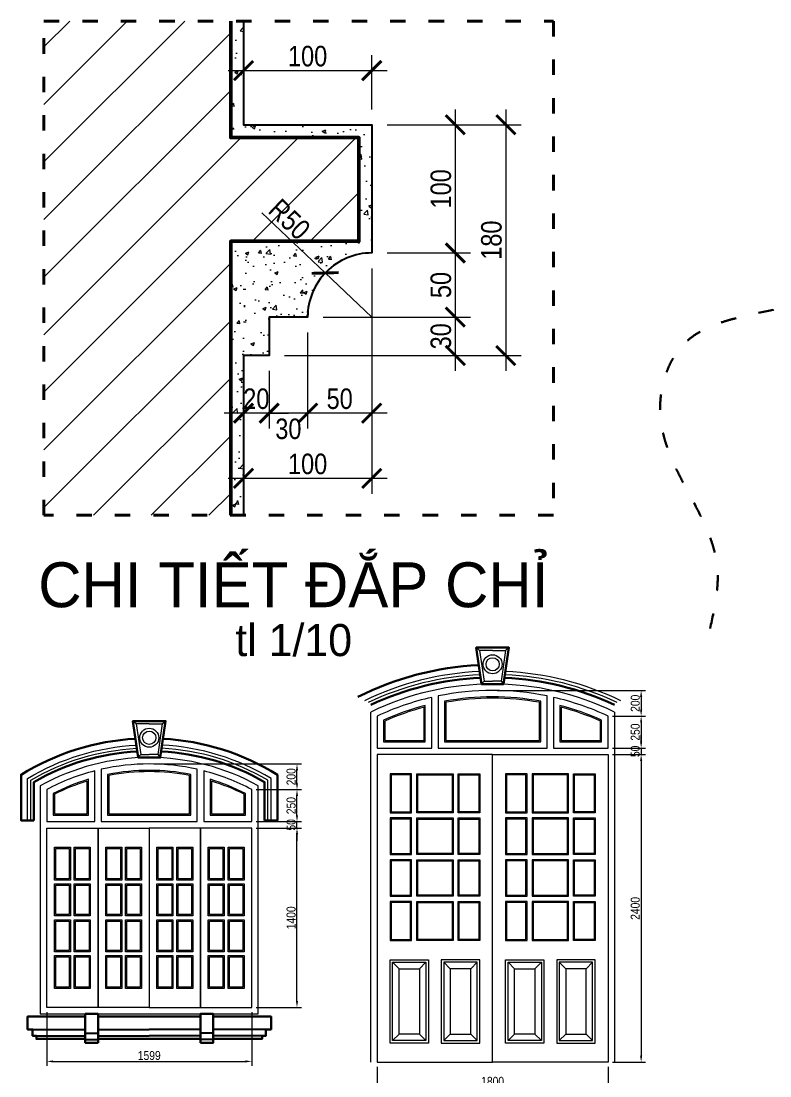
# Model space of a CAD drawing. Header units: millimetres. Extents: x -37049 to 129367, y 25385 to 90033.
# Drawn here: x 63062 to 68902, y 47431 to 55658 of the extents above; entities that cross this region are included whole.
import ezdxf
from ezdxf.enums import TextEntityAlignment as Align

# ---------------------------------------------------------------- set-up
doc = ezdxf.new("R2010")
doc.units = ezdxf.units.MM
doc.header["$MEASUREMENT"] = 0
doc.linetypes.add('ACAD_ISO03W100', pattern=[30, 12, -18])
doc.layers.add('NCHU', color=70, linetype='Continuous')
for name, color, linetype, lineweight in [('NCKHBAO', 191, 'Continuous', 13), ('NCUA', 4, 'Continuous', 20), ('NCUAMANH', 32, 'Continuous', 9), ('NCUAMANH1', 22, 'Continuous', 9), ('NKHUAT1', 54, 'ACAD_ISO03W100', 15), ('NKT', 9, 'Continuous', 0), ('NMANH1', 45, 'Continuous', 9), ('NMANH2', 35, 'Continuous', 9), ('NMANH3', 25, 'Continuous', 9), ('NTHAY1', 61, 'Continuous', 25), ('NTHAY3', 41, 'Continuous', 25), ('NTHAY4', 21, 'Continuous', 25), ('Ntuong1', 140, 'Continuous', 50)]:
    doc.layers.add(name, color=color, linetype=linetype, lineweight=lineweight)
doc.styles.add('AVO', font='vhelvcn.ttf')
doc.styles.add('FRANKO', font='vfranko.ttf', dxfattribs={"height": 500})
doc.dimstyles.new('10', dxfattribs={"dimscale": 0, "dimtxt": 160, "dimasz": 150, "dimexe": 120, "dimexo": 120, "dimgap": 30, "dimtad": 1, "dimtoh": 1, "dimdec": 0, "dimlfac": 0.1, "dimzin": 0, "dimdsep": 46, "dimtxsty": 'AVO', "dimblk1": 'ARCHTICK', "dimblk2": 'ARCHTICK', "dimsah": 1, "dimcen": -3, "dimdle": 120, "dimclrd": 256, "dimclre": 256, "dimclrt": 2, "dimadec": 0, "dimazin": 0, "dimtfac": 1, "dimtdec": 0, "dimtix": 1, "dimtmove": 2, "dimatfit": 3, "dimldrblk": 'ARCHTICK', "dimfxl": 0, "dimtolj": 1, "dimtzin": 0, "dimlwd": -1, "dimlwe": -1, "dimarcsym": 0})
doc.dimstyles.new('100 Snho', dxfattribs={"dimscale": 0, "dimtxt": 70, "dimasz": 50, "dimexe": 35, "dimexo": 35, "dimgap": 10, "dimtad": 1, "dimdec": 0, "dimzin": 0, "dimdsep": 46, "dimtxsty": 'AVO', "dimcen": -2, "dimdle": 50, "dimclrd": 256, "dimclre": 256, "dimclrt": 3, "dimadec": 0, "dimazin": 0, "dimtfac": 1, "dimtdec": 0, "dimtix": 1, "dimtmove": 2, "dimatfit": 1, "dimldrblk": 'ARCHTICK', "dimfxl": 0, "dimtolj": 1, "dimtzin": 0, "dimlwd": -1, "dimlwe": -1, "dimarcsym": 0})

# ---------------------------------------------------------------- blocks, each defined once
blk = doc.blocks.new('_ARCHTICK')
at = {"color": 0, "linetype": 'ByBlock', "const_width": 0.15}
blk.add_lwpolyline([(-0.5, -0.5), (0.5, 0.5)], dxfattribs=at)
blk = doc.blocks.new('*D504')
at = {"layer": 'DEFPOINTS', "color": 0}
for p in [(65796.8, 54849.6), (65796.8, 53849.6), (66448.3, 53849.6)]:
    blk.add_point(p, dxfattribs=at)
at = {"layer": 'NKT'}
for p, q in [((66448.3, 54969.6), (66448.3, 53729.6)), ((65916.8, 54849.6), (66568.3, 54849.6)), ((65916.8, 53849.6), (66568.3, 53849.6))]:
    blk.add_line(p, q, dxfattribs=at)
at = {"layer": 'NKT', "xscale": 150, "yscale": 150, "zscale": 150}
for p, rotation in [((66448.3, 54849.6), 90), ((66448.3, 53849.6), 270)]:
    blk.add_blockref('_ARCHTICK', p, dxfattribs=dict(at, rotation=rotation))
at = {"layer": 'NKT', "color": 2, "insert": (66336.6, 54349.6), "char_height": 160, "attachment_point": 5, "rotation": 90, "style": 'AVO'}
blk.add_mtext('\\A1;100', dxfattribs=at)
blk = doc.blocks.new('*D505')
at = {"layer": 'DEFPOINTS', "color": 0}
for p in [(65796.8, 53849.6), (65296.8, 53349.6), (66448.3, 53349.6)]:
    blk.add_point(p, dxfattribs=at)
at = {"layer": 'NKT'}
for p, q in [((66448.3, 53969.6), (66448.3, 53229.6)), ((65916.8, 53849.6), (66568.3, 53849.6)), ((65416.8, 53349.6), (66568.3, 53349.6))]:
    blk.add_line(p, q, dxfattribs=at)
at = {"layer": 'NKT', "xscale": 150, "yscale": 150, "zscale": 150}
for p, rotation in [((66448.3, 53849.6), 90), ((66448.3, 53349.6), 270)]:
    blk.add_blockref('_ARCHTICK', p, dxfattribs=dict(at, rotation=rotation))
at = {"layer": 'NKT', "color": 2, "insert": (66336.6, 53599.6), "char_height": 160, "attachment_point": 5, "rotation": 90, "style": 'AVO'}
blk.add_mtext('\\A1;50', dxfattribs=at)
blk = doc.blocks.new('*D506')
at = {"layer": 'DEFPOINTS', "color": 0}
for p in [(65296.8, 53349.6), (64996.8, 53049.6), (66448.3, 53049.6)]:
    blk.add_point(p, dxfattribs=at)
at = {"layer": 'NKT'}
for p, q in [((66448.3, 53469.6), (66448.3, 52929.6)), ((65416.8, 53349.6), (66568.3, 53349.6)), ((65116.8, 53049.6), (66568.3, 53049.6))]:
    blk.add_line(p, q, dxfattribs=at)
at = {"layer": 'NKT', "xscale": 150, "yscale": 150, "zscale": 150}
for p, rotation in [((66448.3, 53349.6), 90), ((66448.3, 53049.6), 270)]:
    blk.add_blockref('_ARCHTICK', p, dxfattribs=dict(at, rotation=rotation))
at = {"layer": 'NKT', "color": 2, "insert": (66336.6, 53199.6), "char_height": 160, "attachment_point": 5, "rotation": 90, "style": 'AVO'}
blk.add_mtext('\\A1;30', dxfattribs=at)
blk = doc.blocks.new('*D507')
at = {"layer": 'DEFPOINTS', "color": 0}
for p in [(65796.8, 53849.6), (65296.8, 53349.6), (65296.8, 52600)]:
    blk.add_point(p, dxfattribs=at)
at = {"layer": 'NKT'}
for p, q in [((65796.8, 53729.6), (65796.8, 52480)), ((65296.8, 53229.6), (65296.8, 52480)), ((65916.8, 52600), (65176.8, 52600))]:
    blk.add_line(p, q, dxfattribs=at)
at = {"layer": 'NKT', "xscale": 150, "yscale": 150, "zscale": 150, "rotation": 180}
blk.add_blockref('_ARCHTICK', (65296.8, 52600), dxfattribs=at)
at = {"layer": 'NKT', "xscale": 150, "yscale": 150, "zscale": 150}
blk.add_blockref('_ARCHTICK', (65796.8, 52600), dxfattribs=at)
at = {"layer": 'NKT', "color": 2, "insert": (65546.8, 52711.7), "char_height": 160, "attachment_point": 5, "style": 'AVO'}
blk.add_mtext('\\A1;50', dxfattribs=at)
blk = doc.blocks.new('*D508')
at = {"layer": 'DEFPOINTS', "color": 0}
for p in [(65296.8, 53349.6), (64996.8, 53049.6), (64996.8, 52600)]:
    blk.add_point(p, dxfattribs=at)
at = {"layer": 'NKT'}
for p, q in [((65296.8, 53229.6), (65296.8, 52480)), ((64996.8, 52929.6), (64996.8, 52480)), ((65416.8, 52600), (64876.8, 52600))]:
    blk.add_line(p, q, dxfattribs=at)
at = {"layer": 'NKT', "xscale": 150, "yscale": 150, "zscale": 150, "rotation": 180}
blk.add_blockref('_ARCHTICK', (64996.8, 52600), dxfattribs=at)
at = {"layer": 'NKT', "xscale": 150, "yscale": 150, "zscale": 150}
blk.add_blockref('_ARCHTICK', (65296.8, 52600), dxfattribs=at)
at = {"layer": 'NKT', "color": 2, "insert": (65146.8, 52477.1), "char_height": 160, "attachment_point": 5, "style": 'AVO'}
blk.add_mtext('\\A1;30', dxfattribs=at)
blk = doc.blocks.new('*D509')
at = {"layer": 'DEFPOINTS', "color": 0}
for p in [(64996.8, 53049.6), (64796.8, 52785.5), (64796.8, 52600)]:
    blk.add_point(p, dxfattribs=at)
at = {"layer": 'NKT'}
for p, q in [((64996.8, 52929.6), (64996.8, 52480)), ((64796.8, 52665.5), (64796.8, 52480)), ((64796.8, 52600), (64646.8, 52600)), ((64996.8, 52600), (64796.8, 52600)), ((64996.8, 52600), (65146.8, 52600))]:
    blk.add_line(p, q, dxfattribs=at)
at = {"layer": 'NKT', "xscale": 150, "yscale": 150, "zscale": 150}
blk.add_blockref('_ARCHTICK', (64796.8, 52600), dxfattribs=at)
at = {"layer": 'NKT', "xscale": 150, "yscale": 150, "zscale": 150, "rotation": 180}
blk.add_blockref('_ARCHTICK', (64996.8, 52600), dxfattribs=at)
at = {"layer": 'NKT', "color": 2, "insert": (64896.8, 52711.7), "char_height": 160, "attachment_point": 5, "style": 'AVO'}
blk.add_mtext('\\A1;20', dxfattribs=at)
blk = doc.blocks.new('*D510')
at = {"layer": 'DEFPOINTS', "color": 0}
for p in [(65433.9, 53693.6), (65796.8, 53349.6)]:
    blk.add_point(p, dxfattribs=at)
at = {"layer": 'NKT'}
for p in [(64940.3, 54161.3), (65796.8, 53349.6)]:
    blk.add_line(p, (65433.9, 53693.6), dxfattribs=at)
at = {"layer": 'NKT', "xscale": 150, "yscale": 150, "zscale": 150, "rotation": 316.5429386664825}
blk.add_blockref('_ARCHTICK', (65433.9, 53693.6), dxfattribs=at)
at = {"layer": 'NKT', "color": 2, "insert": (65155, 54111.7), "char_height": 160, "attachment_point": 5, "rotation": 316.54294, "style": 'AVO'}
blk.add_mtext('\\A1;R50', dxfattribs=at)
blk = doc.blocks.new('*D511')
at = {"layer": 'DEFPOINTS', "color": 0}
for p in [(65796.8, 54849.6), (64996.8, 53049.6), (66842.5, 53049.6)]:
    blk.add_point(p, dxfattribs=at)
at = {"layer": 'NKT'}
for p, q in [((66842.5, 54969.6), (66842.5, 52929.6)), ((65916.8, 54849.6), (66962.5, 54849.6)), ((65116.8, 53049.6), (66962.5, 53049.6))]:
    blk.add_line(p, q, dxfattribs=at)
at = {"layer": 'NKT', "xscale": 150, "yscale": 150, "zscale": 150}
for p, rotation in [((66842.5, 54849.6), 90), ((66842.5, 53049.6), 270)]:
    blk.add_blockref('_ARCHTICK', p, dxfattribs=dict(at, rotation=rotation))
at = {"layer": 'NKT', "color": 2, "insert": (66730.8, 53949.6), "char_height": 160, "attachment_point": 5, "rotation": 90, "style": 'AVO'}
blk.add_mtext('\\A1;180', dxfattribs=at)
blk = doc.blocks.new('*D512')
at = {"layer": 'DEFPOINTS', "color": 0}
for p in [(65796.8, 53849.6), (64796.8, 52910.4), (64796.8, 52091.6)]:
    blk.add_point(p, dxfattribs=at)
at = {"layer": 'NKT'}
for p, q in [((65796.8, 53729.6), (65796.8, 51971.6)), ((64796.8, 52790.4), (64796.8, 51971.6)), ((65916.8, 52091.6), (64676.8, 52091.6))]:
    blk.add_line(p, q, dxfattribs=at)
at = {"layer": 'NKT', "xscale": 150, "yscale": 150, "zscale": 150, "rotation": 180}
blk.add_blockref('_ARCHTICK', (64796.8, 52091.6), dxfattribs=at)
at = {"layer": 'NKT', "xscale": 150, "yscale": 150, "zscale": 150}
blk.add_blockref('_ARCHTICK', (65796.8, 52091.6), dxfattribs=at)
at = {"layer": 'NKT', "color": 2, "insert": (65296.8, 52203.3), "char_height": 160, "attachment_point": 5, "style": 'AVO'}
blk.add_mtext('\\A1;100', dxfattribs=at)
blk = doc.blocks.new('*D513')
at = {"layer": 'DEFPOINTS', "color": 0}
for p in [(65796.8, 55271.9), (64796.8, 55106.7), (65796.8, 54849.6)]:
    blk.add_point(p, dxfattribs=at)
at = {"layer": 'NKT'}
for p, q in [((64796.8, 55226.7), (64796.8, 55391.9)), ((65796.8, 54969.6), (65796.8, 55391.9)), ((64676.8, 55271.9), (65916.8, 55271.9))]:
    blk.add_line(p, q, dxfattribs=at)
at = {"layer": 'NKT', "xscale": 150, "yscale": 150, "zscale": 150, "rotation": 180}
blk.add_blockref('_ARCHTICK', (64796.8, 55271.9), dxfattribs=at)
at = {"layer": 'NKT', "xscale": 150, "yscale": 150, "zscale": 150}
blk.add_blockref('_ARCHTICK', (65796.8, 55271.9), dxfattribs=at)
at = {"layer": 'NKT', "color": 2, "insert": (65296.8, 55383.6), "char_height": 160, "attachment_point": 5, "style": 'AVO'}
blk.add_mtext('\\A1;100', dxfattribs=at)
blk = doc.blocks.new('*D772')
at = {"layer": 'DEFPOINTS', "color": 0}
for p in [(63262.4, 47964.4), (64861.4, 47964.4), (64861.4, 47544.3)]:
    blk.add_point(p, dxfattribs=at)
at = {"layer": 'NKT'}
for p, q in [((63262.4, 47929.4), (63262.4, 47509.3)), ((64861.4, 47929.4), (64861.4, 47509.3)), ((63312.4, 47544.3), (64811.4, 47544.3))]:
    blk.add_line(p, q, dxfattribs=at)
for points in [[(63312.4, 47552.6), (63312.4, 47536), (63262.4, 47544.3)], [(64811.4, 47552.6), (64811.4, 47536), (64861.4, 47544.3)]]:
    blk.add_solid(points, dxfattribs=at)
at = {"layer": 'NKT', "color": 3, "insert": (64061.9, 47590), "char_height": 70, "attachment_point": 5, "style": 'AVO'}
blk.add_mtext('\\A1;1599', dxfattribs=at)
blk = doc.blocks.new('*D815')
at = {"layer": 'DEFPOINTS', "color": 0}
for p in [(64861.4, 49364.4), (65213.9, 49364.4), (64861.4, 47964.4)]:
    blk.add_point(p, dxfattribs=at)
at = {"layer": 'NKT'}
for p, q in [((64896.4, 49364.4), (65248.9, 49364.4)), ((65213.9, 48014.4), (65213.9, 49314.4)), ((64896.4, 47964.4), (65248.9, 47964.4))]:
    blk.add_line(p, q, dxfattribs=at)
for points in [[(65205.6, 49314.4), (65222.2, 49314.4), (65213.9, 49364.4)], [(65205.6, 48014.4), (65222.2, 48014.4), (65213.9, 47964.4)]]:
    blk.add_solid(points, dxfattribs=at)
at = {"layer": 'NKT', "color": 3, "insert": (65168.2, 48664.4), "char_height": 70, "attachment_point": 5, "rotation": 90, "style": 'AVO'}
blk.add_mtext('\\A1;1400', dxfattribs=at)
blk = doc.blocks.new('*D816')
at = {"layer": 'DEFPOINTS', "color": 0}
for p in [(64861.4, 49414.4), (64861.4, 49364.4), (65213.9, 49414.4)]:
    blk.add_point(p, dxfattribs=at)
at = {"layer": 'NKT'}
for p, q in [((65213.9, 49464.4), (65213.9, 49514.4)), ((64896.4, 49414.4), (65248.9, 49414.4)), ((64896.4, 49364.4), (65248.9, 49364.4)), ((65213.9, 49364.4), (65213.9, 49414.4)), ((65213.9, 49314.4), (65213.9, 49264.4))]:
    blk.add_line(p, q, dxfattribs=at)
for points in [[(65205.6, 49464.4), (65222.2, 49464.4), (65213.9, 49414.4)], [(65205.6, 49314.4), (65222.2, 49314.4), (65213.9, 49364.4)]]:
    blk.add_solid(points, dxfattribs=at)
at = {"layer": 'NKT', "color": 3, "insert": (65168.2, 49389.4), "char_height": 70, "attachment_point": 5, "rotation": 90, "style": 'AVO'}
blk.add_mtext('\\A1;50', dxfattribs=at)
blk = doc.blocks.new('*D817')
at = {"layer": 'DEFPOINTS', "color": 0}
for p in [(64861.4, 49664.4), (65213.9, 49664.4), (64861.4, 49414.4)]:
    blk.add_point(p, dxfattribs=at)
at = {"layer": 'NKT'}
for p, q in [((64896.4, 49664.4), (65248.9, 49664.4)), ((65213.9, 49464.4), (65213.9, 49614.4)), ((64896.4, 49414.4), (65248.9, 49414.4))]:
    blk.add_line(p, q, dxfattribs=at)
for points in [[(65205.6, 49614.4), (65222.2, 49614.4), (65213.9, 49664.4)], [(65205.6, 49464.4), (65222.2, 49464.4), (65213.9, 49414.4)]]:
    blk.add_solid(points, dxfattribs=at)
at = {"layer": 'NKT', "color": 3, "insert": (65168.2, 49539.4), "char_height": 70, "attachment_point": 5, "rotation": 90, "style": 'AVO'}
blk.add_mtext('\\A1;250', dxfattribs=at)
blk = doc.blocks.new('*D818')
at = {"layer": 'DEFPOINTS', "color": 0}
for p in [(64061.9, 49864.4), (65213.9, 49864.4), (64861.4, 49664.4)]:
    blk.add_point(p, dxfattribs=at)
at = {"layer": 'NKT'}
for p, q in [((64096.9, 49864.4), (65248.9, 49864.4)), ((65213.9, 49714.4), (65213.9, 49814.4)), ((64896.4, 49664.4), (65248.9, 49664.4))]:
    blk.add_line(p, q, dxfattribs=at)
for points in [[(65205.6, 49814.4), (65222.2, 49814.4), (65213.9, 49864.4)], [(65205.6, 49714.4), (65222.2, 49714.4), (65213.9, 49664.4)]]:
    blk.add_solid(points, dxfattribs=at)
at = {"layer": 'NKT', "color": 3, "insert": (65168.2, 49764.4), "char_height": 70, "attachment_point": 5, "rotation": 90, "style": 'AVO'}
blk.add_mtext('\\A1;200', dxfattribs=at)
blk = doc.blocks.new('*D819')
at = {"layer": 'DEFPOINTS', "color": 0}
for p in [(66739.5, 50437.4), (67639.5, 50237.8), (67897.7, 50237.8)]:
    blk.add_point(p, dxfattribs=at)
at = {"layer": 'NKT'}
for p, q in [((66774.5, 50437.4), (67932.7, 50437.4)), ((67897.7, 50387.4), (67897.7, 50287.8)), ((67674.5, 50237.8), (67932.7, 50237.8))]:
    blk.add_line(p, q, dxfattribs=at)
for points in [[(67889.3, 50387.4), (67906, 50387.4), (67897.7, 50437.4)], [(67889.3, 50287.8), (67906, 50287.8), (67897.7, 50237.8)]]:
    blk.add_solid(points, dxfattribs=at)
at = {"layer": 'NKT', "color": 3, "insert": (67851.9, 50337.6), "char_height": 70, "attachment_point": 5, "rotation": 90, "style": 'AVO'}
blk.add_mtext('\\A1;200', dxfattribs=at)
blk = doc.blocks.new('*D820')
at = {"layer": 'DEFPOINTS', "color": 0}
for p in [(67639.5, 50237.8), (67639.5, 49987.8), (67897.7, 49987.8)]:
    blk.add_point(p, dxfattribs=at)
at = {"layer": 'NKT'}
for p, q in [((67674.5, 50237.8), (67932.7, 50237.8)), ((67897.7, 50187.8), (67897.7, 50037.8)), ((67674.5, 49987.8), (67932.7, 49987.8))]:
    blk.add_line(p, q, dxfattribs=at)
for points in [[(67889.3, 50187.8), (67906, 50187.8), (67897.7, 50237.8)], [(67889.3, 50037.8), (67906, 50037.8), (67897.7, 49987.8)]]:
    blk.add_solid(points, dxfattribs=at)
at = {"layer": 'NKT', "color": 3, "insert": (67851.9, 50112.8), "char_height": 70, "attachment_point": 5, "rotation": 90, "style": 'AVO'}
blk.add_mtext('\\A1;250', dxfattribs=at)
blk = doc.blocks.new('*D821')
at = {"layer": 'DEFPOINTS', "color": 0}
for p in [(67639.5, 49987.8), (67639.5, 49937.8), (67897.7, 49937.8)]:
    blk.add_point(p, dxfattribs=at)
at = {"layer": 'NKT'}
for p, q in [((67897.7, 50037.8), (67897.7, 50087.8)), ((67674.5, 49987.8), (67932.7, 49987.8)), ((67674.5, 49937.8), (67932.7, 49937.8)), ((67897.7, 49987.8), (67897.7, 49937.8)), ((67897.7, 49887.8), (67897.7, 49837.8))]:
    blk.add_line(p, q, dxfattribs=at)
for points in [[(67889.3, 50037.8), (67906, 50037.8), (67897.7, 49987.8)], [(67889.3, 49887.8), (67906, 49887.8), (67897.7, 49937.8)]]:
    blk.add_solid(points, dxfattribs=at)
at = {"layer": 'NKT', "color": 3, "insert": (67851.9, 49962.8), "char_height": 70, "attachment_point": 5, "rotation": 90, "style": 'AVO'}
blk.add_mtext('\\A1;50', dxfattribs=at)
blk = doc.blocks.new('*D822')
at = {"layer": 'DEFPOINTS', "color": 0}
for p in [(67639.5, 49937.8), (67639.5, 47537.9), (67897.7, 47537.9)]:
    blk.add_point(p, dxfattribs=at)
at = {"layer": 'NKT'}
for p, q in [((67674.5, 49937.8), (67932.7, 49937.8)), ((67897.7, 49887.8), (67897.7, 47587.9)), ((67674.5, 47537.9), (67932.7, 47537.9))]:
    blk.add_line(p, q, dxfattribs=at)
for points in [[(67889.3, 49887.8), (67906, 49887.8), (67897.7, 49937.8)], [(67889.3, 47587.9), (67906, 47587.9), (67897.7, 47537.9)]]:
    blk.add_solid(points, dxfattribs=at)
at = {"layer": 'NKT', "color": 3, "insert": (67851.9, 48737.9), "char_height": 70, "attachment_point": 5, "rotation": 90, "style": 'AVO'}
blk.add_mtext('\\A1;2400', dxfattribs=at)
blk = doc.blocks.new('*D823')
at = {"layer": 'DEFPOINTS', "color": 0}
for p in [(65839.5, 47537.9), (67639.5, 47537.9), (67639.5, 47342.7)]:
    blk.add_point(p, dxfattribs=at)
at = {"layer": 'NKT'}
for p, q in [((65839.5, 47502.9), (65839.5, 47307.7)), ((67639.5, 47502.9), (67639.5, 47307.7)), ((65889.5, 47342.7), (67589.5, 47342.7))]:
    blk.add_line(p, q, dxfattribs=at)
for points in [[(65889.5, 47351), (65889.5, 47334.3), (65839.5, 47342.7)], [(67589.5, 47351), (67589.5, 47334.3), (67639.5, 47342.7)]]:
    blk.add_solid(points, dxfattribs=at)
at = {"layer": 'NKT', "color": 3, "insert": (66739.5, 47388.4), "char_height": 70, "attachment_point": 5, "style": 'AVO'}
blk.add_mtext('\\A1;1800', dxfattribs=at)

msp = doc.modelspace()

# ---------------------------------------------------------------- hatches: boundary and pattern name
at = {"layer": 'NMANH1', "ltscale": 0.75}
h = msp.add_hatch(dxfattribs=at)
h.set_pattern_fill('ANSI31', color=256, scale=100, style=0)
h.set_pattern_definition([(45, (-425051, -140975.96), (-224.5064, 224.5064), [])])
h.paths.add_polyline_path([(65696.8, 54749.6), (64696.8, 54749.6), (64696.8, 55658), (63240.4, 55658), (63240.4, 51803.9), (64696.8, 51803.9), (64696.8, 53941.3), (65696.8, 53941.3)])
h = msp.add_hatch(dxfattribs=at)
h.set_pattern_fill('AR-CONC', color=256, scale=1.5, style=0)
h.set_pattern_definition([(50, (-425051, -140975.96), (273.277, -23.90863), [28.575, -314.325]), (355, (-425051, -140975.96), (-52.86424, 286.58496), [22.86, -251.46]), (100.451, (-425028.22, -140977.96), (220.41375, 262.67503), [24.285, -267.135]), (46.1842, (-425051, -140899.76), (406.61856, -63.0635), [42.8625, -471.4875]), (96.6356, (-425017.1, -140905.02), (356.10635, 371.13833), [36.4275, -400.7025]), (351.184, (-425051, -140899.76), (356.1069, 371.13768), [34.29, -377.19]), (21, (-425012.9, -140918.81), (227.42232, -153.39828), [28.575, -314.325]), (326, (-425012.9, -140918.81), (92.70304, 276.28195), [22.86, -251.46]), (71.4514, (-424993.94, -140931.6), (320.12474, 122.88429), [24.285, -267.135]), (37.5, (-425050.99, -140975.96), (4.632905, 126.832558), [0, -248.412, 0, -255.27, 0, -252.4125]), (7.5, (-425050.99, -140975.96), (100.229494, 150.270862), [0, -145.542, 0, -242.697, 0, -96.2025]), (327.5, (-425135.95, -140975.96), (203.385893, -8.593116), [0, -95.25, 0, -297.18, 0, -394.335]), (317.5, (-425174.05, -140975.96), (222.19377, 38.139737), [0, -123.825, 0, -197.358, 0, -280.035])])
h.paths.add_polyline_path([(65796.8, 53849.6), (65796.8, 54849.6), (64796.8, 54849.6), (64796.8, 55658), (64696.8, 55658), (64696.8, 54749.6), (65696.8, 54749.6), (65696.8, 53941.3), (64696.8, 53941.3), (64696.8, 51803.9), (64796.8, 51803.9), (64796.8, 53049.6), (64996.8, 53049.6), (64996.8, 53349.6), (65296.8, 53349.6, -0.414214)])
h.paths.add_polyline_path([(64758.9, 52833.5), (65034.7, 52833.5), (65034.7, 52590), (64758.9, 52590)], flags=24)

# ---------------------------------------------------------------- linework, layer by layer
at = {"layer": 'NCKHBAO'}
for points in [[(65789.5, 47537.9), (65789.5, 50269.4)], [(67689.5, 50269.4), (67689.5, 47537.9)], [(63212.4, 49694.1), (63212.4, 47914.4), (64911.4, 47914.4), (64911.4, 49694.1)]]:
    msp.add_lwpolyline(points, dxfattribs=at)
for centre, radius, start, end in [((66739.5, 48308.2), 2179.2, 64.15459, 115.84541), ((64061.9, 48166.4), 1748, 90, 119.07695), ((64061.9, 48166.4), 1748, 60.92305, 90)]:
    msp.add_arc(centre, radius, start, end, dxfattribs=at)
at = {"layer": 'NCUA'}
for points in [[(67164.5, 50394.5, 0.100818), (66314.5, 50394.5), (66314.5, 49987.8), (66739.5, 49987.8), (67164.5, 49987.8)], [(66264.5, 50383.7, 0.052908), (65839.5, 50237.8), (65839.5, 49987.8), (66264.5, 49987.8)], [(67114.5, 50353.3, 0.090925), (66364.5, 50353.3), (66364.5, 50037.8), (66739.5, 50037.8), (67114.5, 50037.8)], [(67639.5, 50237.8, 0.052908), (67214.5, 50383.7), (67214.5, 49987.8), (67639.5, 49987.8)], [(66214.5, 50320, 0.041496), (65889.5, 50205.7), (65889.5, 50037.8), (66214.5, 50037.8)], [(67589.5, 50205.7, 0.041496), (67264.5, 50320), (67264.5, 50037.8), (67589.5, 50037.8)], [(64436.7, 49822.5, 0.055691), (64061.9, 49864.4, 0.055691), (63687.2, 49822.5), (63687.2, 49414.4), (64061.9, 49414.4), (64436.7, 49414.4)], [(63637.2, 49810.4, 0.059425), (63262.4, 49664.4), (63262.4, 49414.4), (63637.2, 49414.4)], [(64386.7, 49782.1, 0.049629), (64061.9, 49814.4, 0.049629), (63737.2, 49782.1), (63737.2, 49464.4), (64061.9, 49464.4), (64386.7, 49464.4)], [(64861.4, 49664.4, 0.059425), (64486.7, 49810.4), (64486.7, 49414.4), (64861.4, 49414.4)], [(63587.2, 49744.6, 0.045011), (63312.4, 49634.1), (63312.4, 49464.4), (63587.2, 49464.4)], [(64811.4, 49634.1, 0.045011), (64536.7, 49744.6), (64536.7, 49464.4), (64811.4, 49464.4)]]:
    msp.add_lwpolyline(points, format="xyb", close=True, dxfattribs=at)
for points in [[(65839.5, 47537.9), (66739.5, 47537.9), (66739.5, 49937.8), (65839.5, 49937.8)], [(67639.5, 47537.9), (66739.5, 47537.9), (66739.5, 49937.8), (67639.5, 49937.8)], [(66107.8, 49787.8), (65939.5, 49787.8), (65939.5, 49482.8), (66107.8, 49482.8)], [(66147.8, 49787.8), (66431.2, 49787.8), (66431.2, 49482.8), (66147.8, 49482.8)], [(66471.2, 49787.8), (66639.5, 49787.8), (66639.5, 49482.8), (66471.2, 49482.8)], [(67007.8, 49787.8), (66839.5, 49787.8), (66839.5, 49482.8), (67007.8, 49482.8)], [(67331.2, 49787.8), (67047.8, 49787.8), (67047.8, 49482.8), (67331.2, 49482.8)], [(67371.2, 49787.8), (67539.5, 49787.8), (67539.5, 49482.8), (67371.2, 49482.8)], [(66107.8, 49442.8), (65939.5, 49442.8), (65939.5, 49157.7), (66107.8, 49157.7)], [(66147.8, 49442.8), (66431.2, 49442.8), (66431.2, 49157.7), (66147.8, 49157.7)], [(66471.2, 49442.8), (66639.5, 49442.8), (66639.5, 49157.7), (66471.2, 49157.7)], [(67007.8, 49442.8), (66839.5, 49442.8), (66839.5, 49157.7), (67007.8, 49157.7)], [(67331.2, 49442.8), (67047.8, 49442.8), (67047.8, 49157.7), (67331.2, 49157.7)], [(67371.2, 49442.8), (67539.5, 49442.8), (67539.5, 49157.7), (67371.2, 49157.7)], [(63262.4, 49364.4), (63662.2, 49364.4), (63662.2, 47964.4), (63262.4, 47964.4)], [(63662.2, 49364.4), (64061.9, 49364.4), (64061.9, 47964.4), (63662.2, 47964.4)], [(64461.7, 49364.4), (64061.9, 49364.4), (64061.9, 47964.4), (64461.7, 47964.4)], [(64861.4, 49364.4), (64461.7, 49364.4), (64461.7, 47964.4), (64861.4, 47964.4)], [(63322.4, 49214.3), (63447.2, 49214.3), (63447.2, 48959.2), (63322.4, 48959.2)], [(63477.2, 49214.3), (63602.2, 49214.3), (63602.2, 48959.2), (63477.2, 48959.2)], [(63722.2, 49214.3), (63846.9, 49214.3), (63846.9, 48959.2), (63722.2, 48959.2)], [(63876.9, 49214.3), (64001.9, 49214.3), (64001.9, 48959.2), (63876.9, 48959.2)], [(64121.9, 49214.3), (64246.7, 49214.3), (64246.7, 48959.2), (64121.9, 48959.2)], [(64276.7, 49214.3), (64401.7, 49214.3), (64401.7, 48959.2), (64276.7, 48959.2)], [(64521.7, 49214.3), (64646.4, 49214.3), (64646.4, 48959.2), (64521.7, 48959.2)], [(64676.4, 49214.3), (64801.4, 49214.3), (64801.4, 48959.2), (64676.4, 48959.2)], [(66107.8, 49117.7), (65939.5, 49117.7), (65939.5, 48832.7), (66107.8, 48832.7)], [(66147.8, 49117.7), (66431.2, 49117.7), (66431.2, 48832.7), (66147.8, 48832.7)], [(66471.2, 49117.7), (66639.5, 49117.7), (66639.5, 48832.7), (66471.2, 48832.7)], [(67007.8, 49117.7), (66839.5, 49117.7), (66839.5, 48832.7), (67007.8, 48832.7)], [(67331.2, 49117.7), (67047.8, 49117.7), (67047.8, 48832.7), (67331.2, 48832.7)], [(67371.2, 49117.7), (67539.5, 49117.7), (67539.5, 48832.7), (67371.2, 48832.7)], [(63322.4, 48929.2), (63447.2, 48929.2), (63447.2, 48679.3), (63322.4, 48679.3)], [(63477.2, 48929.2), (63602.2, 48929.2), (63602.2, 48679.3), (63477.2, 48679.3)], [(63722.2, 48929.2), (63846.9, 48929.2), (63846.9, 48679.3), (63722.2, 48679.3)], [(63876.9, 48929.2), (64001.9, 48929.2), (64001.9, 48679.3), (63876.9, 48679.3)], [(64121.9, 48929.2), (64246.7, 48929.2), (64246.7, 48679.3), (64121.9, 48679.3)], [(64276.7, 48929.2), (64401.7, 48929.2), (64401.7, 48679.3), (64276.7, 48679.3)], [(64521.7, 48929.2), (64646.4, 48929.2), (64646.4, 48679.3), (64521.7, 48679.3)], [(64676.4, 48929.2), (64801.4, 48929.2), (64801.4, 48679.3), (64676.4, 48679.3)], [(66107.8, 48792.7), (65939.5, 48792.7), (65939.5, 48487.6), (66107.8, 48487.6)], [(66147.8, 48792.7), (66431.2, 48792.7), (66431.2, 48487.6), (66147.8, 48487.6)], [(66471.2, 48792.7), (66639.5, 48792.7), (66639.5, 48487.6), (66471.2, 48487.6)], [(67007.8, 48792.7), (66839.5, 48792.7), (66839.5, 48487.6), (67007.8, 48487.6)], [(67331.2, 48792.7), (67047.8, 48792.7), (67047.8, 48487.6), (67331.2, 48487.6)], [(67371.2, 48792.7), (67539.5, 48792.7), (67539.5, 48487.6), (67371.2, 48487.6)], [(63322.4, 48649.3), (63447.2, 48649.3), (63447.2, 48399.2), (63322.4, 48399.2)], [(63477.2, 48649.3), (63602.2, 48649.3), (63602.2, 48399.2), (63477.2, 48399.2)], [(63722.2, 48649.3), (63846.9, 48649.3), (63846.9, 48399.2), (63722.2, 48399.2)], [(63876.9, 48649.3), (64001.9, 48649.3), (64001.9, 48399.2), (63876.9, 48399.2)], [(64121.9, 48649.3), (64246.7, 48649.3), (64246.7, 48399.2), (64121.9, 48399.2)], [(64276.7, 48649.3), (64401.7, 48649.3), (64401.7, 48399.2), (64276.7, 48399.2)], [(64521.7, 48649.3), (64646.4, 48649.3), (64646.4, 48399.2), (64521.7, 48399.2)], [(64676.4, 48649.3), (64801.4, 48649.3), (64801.4, 48399.2), (64676.4, 48399.2)], [(63322.4, 48369.2), (63447.2, 48369.2), (63447.2, 48114.1), (63322.4, 48114.1)], [(63477.2, 48369.2), (63602.2, 48369.2), (63602.2, 48114.1), (63477.2, 48114.1)], [(63722.2, 48369.2), (63846.9, 48369.2), (63846.9, 48114.1), (63722.2, 48114.1)], [(63876.9, 48369.2), (64001.9, 48369.2), (64001.9, 48114.1), (63876.9, 48114.1)], [(64121.9, 48369.2), (64246.7, 48369.2), (64246.7, 48114.1), (64121.9, 48114.1)], [(64276.7, 48369.2), (64401.7, 48369.2), (64401.7, 48114.1), (64276.7, 48114.1)], [(64521.7, 48369.2), (64646.4, 48369.2), (64646.4, 48114.1), (64521.7, 48114.1)], [(64676.4, 48369.2), (64801.4, 48369.2), (64801.4, 48114.1), (64676.4, 48114.1)], [(66239.5, 47687.9), (65939.5, 47687.9), (65939.5, 48337.6), (66239.5, 48337.6)], [(66339.5, 47687.9), (66639.5, 47687.9), (66639.5, 48337.6), (66339.5, 48337.6)], [(67139.5, 47687.9), (66839.5, 47687.9), (66839.5, 48337.6), (67139.5, 48337.6)], [(67239.5, 47687.9), (67539.5, 47687.9), (67539.5, 48337.6), (67239.5, 48337.6)]]:
    msp.add_lwpolyline(points, close=True, dxfattribs=at)
at = {"layer": 'NCUAMANH'}
for p, q in [((65959.5, 48317.6), (66009.5, 48267.6)), ((66169.5, 48267.6), (66219.5, 48317.6)), ((66409.5, 48267.6), (66359.5, 48317.6)), ((66619.5, 48317.6), (66569.5, 48267.6)), ((66859.5, 48317.6), (66909.5, 48267.6)), ((67069.5, 48267.6), (67119.5, 48317.6)), ((67309.5, 48267.6), (67259.5, 48317.6)), ((67519.5, 48317.6), (67469.5, 48267.6)), ((65959.5, 47707.9), (66009.5, 47757.9)), ((66169.5, 47757.9), (66219.5, 47707.9)), ((66409.5, 47757.9), (66359.5, 47707.9)), ((66619.5, 47707.9), (66569.5, 47757.9)), ((66859.5, 47707.9), (66909.5, 47757.9)), ((67069.5, 47757.9), (67119.5, 47707.9)), ((67309.5, 47757.9), (67259.5, 47707.9)), ((67519.5, 47707.9), (67469.5, 47757.9))]:
    msp.add_line(p, q, dxfattribs=at)
for points in [[(67104.5, 50344.9, 0.088896), (66374.5, 50344.9), (66374.5, 50047.8), (66739.5, 50047.8), (67104.5, 50047.8)], [(66204.5, 50307, 0.039145), (65899.5, 50199.2), (65899.5, 50047.8), (66204.5, 50047.8)], [(67579.5, 50199.2, 0.039145), (67274.5, 50307), (67274.5, 50047.8), (67579.5, 50047.8)]]:
    msp.add_lwpolyline(points, format="xyb", close=True, dxfattribs=at)
for points in [[(66099.8, 49779.8), (65947.5, 49779.8), (65947.5, 49490.8), (66099.8, 49490.8)], [(66155.8, 49779.8), (66423.2, 49779.8), (66423.2, 49490.8), (66155.8, 49490.8)], [(66479.2, 49779.8), (66631.5, 49779.8), (66631.5, 49490.8), (66479.2, 49490.8)], [(66999.8, 49779.8), (66847.5, 49779.8), (66847.5, 49490.8), (66999.8, 49490.8)], [(67323.2, 49779.8), (67055.8, 49779.8), (67055.8, 49490.8), (67323.2, 49490.8)], [(67379.2, 49779.8), (67531.5, 49779.8), (67531.5, 49490.8), (67379.2, 49490.8)], [(66099.8, 49434.8), (65947.5, 49434.8), (65947.5, 49165.7), (66099.8, 49165.7)], [(66155.8, 49434.8), (66423.2, 49434.8), (66423.2, 49165.7), (66155.8, 49165.7)], [(66479.2, 49434.8), (66631.5, 49434.8), (66631.5, 49165.7), (66479.2, 49165.7)], [(66999.8, 49434.8), (66847.5, 49434.8), (66847.5, 49165.7), (66999.8, 49165.7)], [(67323.2, 49434.8), (67055.8, 49434.8), (67055.8, 49165.7), (67323.2, 49165.7)], [(67379.2, 49434.8), (67531.5, 49434.8), (67531.5, 49165.7), (67379.2, 49165.7)], [(66099.8, 49109.7), (65947.5, 49109.7), (65947.5, 48840.7), (66099.8, 48840.7)], [(66155.8, 49109.7), (66423.2, 49109.7), (66423.2, 48840.7), (66155.8, 48840.7)], [(66479.2, 49109.7), (66631.5, 49109.7), (66631.5, 48840.7), (66479.2, 48840.7)], [(66999.8, 49109.7), (66847.5, 49109.7), (66847.5, 48840.7), (66999.8, 48840.7)], [(67323.2, 49109.7), (67055.8, 49109.7), (67055.8, 48840.7), (67323.2, 48840.7)], [(67379.2, 49109.7), (67531.5, 49109.7), (67531.5, 48840.7), (67379.2, 48840.7)], [(66099.8, 48784.7), (65947.5, 48784.7), (65947.5, 48495.6), (66099.8, 48495.6)], [(66155.8, 48784.7), (66423.2, 48784.7), (66423.2, 48495.6), (66155.8, 48495.6)], [(66479.2, 48784.7), (66631.5, 48784.7), (66631.5, 48495.6), (66479.2, 48495.6)], [(66999.8, 48784.7), (66847.5, 48784.7), (66847.5, 48495.6), (66999.8, 48495.6)], [(67323.2, 48784.7), (67055.8, 48784.7), (67055.8, 48495.6), (67323.2, 48495.6)], [(67379.2, 48784.7), (67531.5, 48784.7), (67531.5, 48495.6), (67379.2, 48495.6)], [(66219.5, 47707.9), (65959.5, 47707.9), (65959.5, 48317.6), (66219.5, 48317.6)], [(66359.5, 47707.9), (66619.5, 47707.9), (66619.5, 48317.6), (66359.5, 48317.6)], [(67119.5, 47707.9), (66859.5, 47707.9), (66859.5, 48317.6), (67119.5, 48317.6)], [(67259.5, 47707.9), (67519.5, 47707.9), (67519.5, 48317.6), (67259.5, 48317.6)], [(66169.5, 47757.9), (66009.5, 47757.9), (66009.5, 48267.6), (66169.5, 48267.6)], [(66409.5, 47757.9), (66569.5, 47757.9), (66569.5, 48267.6), (66409.5, 48267.6)], [(67069.5, 47757.9), (66909.5, 47757.9), (66909.5, 48267.6), (67069.5, 48267.6)], [(67309.5, 47757.9), (67469.5, 47757.9), (67469.5, 48267.6), (67309.5, 48267.6)]]:
    msp.add_lwpolyline(points, close=True, dxfattribs=at)
at = {"layer": 'NCUAMANH1'}
for points in [[(64376.7, 49773.9, 0.048377), (64061.9, 49804.4, 0.048377), (63747.2, 49773.9), (63747.2, 49474.4), (64061.9, 49474.4), (64376.7, 49474.4)], [(63577.2, 49731, 0.042016), (63322.4, 49628), (63322.4, 49474.4), (63577.2, 49474.4)], [(64801.4, 49628, 0.042016), (64546.7, 49731), (64546.7, 49474.4), (64801.4, 49474.4)]]:
    msp.add_lwpolyline(points, format="xyb", close=True, dxfattribs=at)
for points in [[(63332.4, 49204.3), (63437.2, 49204.3), (63437.2, 48969.2), (63332.4, 48969.2)], [(63487.2, 49204.3), (63592.2, 49204.3), (63592.2, 48969.2), (63487.2, 48969.2)], [(63732.2, 49204.3), (63836.9, 49204.3), (63836.9, 48969.2), (63732.2, 48969.2)], [(63886.9, 49204.3), (63991.9, 49204.3), (63991.9, 48969.2), (63886.9, 48969.2)], [(64131.9, 49204.3), (64236.7, 49204.3), (64236.7, 48969.2), (64131.9, 48969.2)], [(64286.7, 49204.3), (64391.7, 49204.3), (64391.7, 48969.2), (64286.7, 48969.2)], [(64531.7, 49204.3), (64636.4, 49204.3), (64636.4, 48969.2), (64531.7, 48969.2)], [(64686.4, 49204.3), (64791.4, 49204.3), (64791.4, 48969.2), (64686.4, 48969.2)], [(63332.4, 48919.2), (63437.2, 48919.2), (63437.2, 48689.3), (63332.4, 48689.3)], [(63487.2, 48919.2), (63592.2, 48919.2), (63592.2, 48689.3), (63487.2, 48689.3)], [(63732.2, 48919.2), (63836.9, 48919.2), (63836.9, 48689.3), (63732.2, 48689.3)], [(63886.9, 48919.2), (63991.9, 48919.2), (63991.9, 48689.3), (63886.9, 48689.3)], [(64131.9, 48919.2), (64236.7, 48919.2), (64236.7, 48689.3), (64131.9, 48689.3)], [(64286.7, 48919.2), (64391.7, 48919.2), (64391.7, 48689.3), (64286.7, 48689.3)], [(64531.7, 48919.2), (64636.4, 48919.2), (64636.4, 48689.3), (64531.7, 48689.3)], [(64686.4, 48919.2), (64791.4, 48919.2), (64791.4, 48689.3), (64686.4, 48689.3)], [(63332.4, 48639.3), (63437.2, 48639.3), (63437.2, 48409.2), (63332.4, 48409.2)], [(63487.2, 48639.3), (63592.2, 48639.3), (63592.2, 48409.2), (63487.2, 48409.2)], [(63732.2, 48639.3), (63836.9, 48639.3), (63836.9, 48409.2), (63732.2, 48409.2)], [(63886.9, 48639.3), (63991.9, 48639.3), (63991.9, 48409.2), (63886.9, 48409.2)], [(64131.9, 48639.3), (64236.7, 48639.3), (64236.7, 48409.2), (64131.9, 48409.2)], [(64286.7, 48639.3), (64391.7, 48639.3), (64391.7, 48409.2), (64286.7, 48409.2)], [(64531.7, 48639.3), (64636.4, 48639.3), (64636.4, 48409.2), (64531.7, 48409.2)], [(64686.4, 48639.3), (64791.4, 48639.3), (64791.4, 48409.2), (64686.4, 48409.2)], [(63332.4, 48359.2), (63437.2, 48359.2), (63437.2, 48124.1), (63332.4, 48124.1)], [(63487.2, 48359.2), (63592.2, 48359.2), (63592.2, 48124.1), (63487.2, 48124.1)], [(63732.2, 48359.2), (63836.9, 48359.2), (63836.9, 48124.1), (63732.2, 48124.1)], [(63886.9, 48359.2), (63991.9, 48359.2), (63991.9, 48124.1), (63886.9, 48124.1)], [(64131.9, 48359.2), (64236.7, 48359.2), (64236.7, 48124.1), (64131.9, 48124.1)], [(64286.7, 48359.2), (64391.7, 48359.2), (64391.7, 48124.1), (64286.7, 48124.1)], [(64531.7, 48359.2), (64636.4, 48359.2), (64636.4, 48124.1), (64531.7, 48124.1)], [(64686.4, 48359.2), (64791.4, 48359.2), (64791.4, 48124.1), (64686.4, 48124.1)]]:
    msp.add_lwpolyline(points, close=True, dxfattribs=at)
at = {"layer": 'NKHUAT1', "lineweight": 40, "ltscale": 10}
msp.add_lwpolyline([(63240.4, 55658), (67213.9, 55658), (67213.9, 51803.9), (63240.4, 51803.9)], close=True, dxfattribs=at)
at = {"layer": 'NKHUAT1', "lineweight": 30, "ltscale": 10}
msp.add_spline([(70048.7, 54293.8), (69694.4, 53749), (68927.9, 53406.9), (68215.1, 53122.9), (68046.2, 52604.7), (68492.2, 51394.4), (68435.8, 50920.9)], degree=3, dxfattribs=at)
at = {"layer": 'NMANH1'}
for points in [[(63112.4, 49424.4), (63112.4, 49751.8, -0.121926), (63961.6, 50011.7, -0.121926)], [(63137.4, 49424.4), (63137.4, 49737.6, -0.119959), (63963, 49986.7, -0.119959)], [(64986.4, 49424.4), (64986.4, 49737.6, 0.119964), (64160.8, 49986.7, 0.119964)], [(65011.4, 49424.4), (65011.4, 49751.8, 0.121931), (64162.2, 50011.7, 0.121931)]]:
    msp.add_lwpolyline(points, format="xyb", dxfattribs=at)
for radius, start, end in [(2279.2, 92.52395, 116.02447), (2254.2, 92.46018, 115.48739), (2254.2, 64.51261, 87.5407), (2279.2, 63.97553, 87.47694)]:
    msp.add_arc((66739.5, 48308.2), radius, start, end, dxfattribs=at)
at = {"layer": 'NMANH2'}
for p, q in [((66637.9, 50749.6), (66612, 50772.1)), ((66841.1, 50749.6), (66867, 50772.1)), ((66672.9, 50509.9), (66653.3, 50487.4)), ((66806.1, 50509.9), (66825.6, 50487.4)), ((63960.3, 50176.6), (63934.4, 50199.1)), ((64163.5, 50176.6), (64189.4, 50199.1)), ((63995.3, 49936.9), (63975.7, 49914.4)), ((64128.5, 49936.9), (64148.1, 49914.4))]:
    msp.add_line(p, q, dxfattribs=at)
for points in [[(66739.5, 50749.6), (66637.9, 50749.6), (66672.9, 50509.9), (66739.5, 50509.9)], [(66739.5, 50749.6), (66841.1, 50749.6), (66806.1, 50509.9), (66739.5, 50509.9)], [(64061.9, 50176.6), (63960.3, 50176.6), (63995.3, 49936.9), (64061.9, 49936.9)], [(64061.9, 50176.6), (64163.5, 50176.6), (64128.5, 49936.9), (64061.9, 49936.9)]]:
    msp.add_lwpolyline(points, dxfattribs=at)
at = {"layer": 'NMANH3'}
for centre, radius in [((66739.5, 50641.7), 74), ((66739.5, 50641.7), 51.5), ((64061.9, 50068.8), 74), ((64061.9, 50068.8), 51.5)]:
    msp.add_circle(centre, radius, dxfattribs=at)
at = {"layer": 'NTHAY1', "ltscale": 0.75}
msp.add_lwpolyline([(64796.8, 55658), (64796.8, 54849.6), (65796.8, 54849.6), (65796.8, 53849.6), (65796.8, 53849.6, 0.414214), (65296.8, 53349.6), (65296.8, 53349.6), (64996.8, 53349.6), (64996.8, 53049.6), (64796.8, 53049.6), (64796.8, 53049.6), (64796.8, 51803.9)], format="xyb", dxfattribs=at)
at = {"layer": 'NTHAY3'}
for p, q in [((63152.4, 47794.4), (63562.7, 47794.4)), ((63182.4, 47744.4), (63562.7, 47744.4)), ((63562.7, 47764.4), (63662.7, 47764.4)), ((63562.7, 47714.4), (63662.7, 47714.4)), ((63662.7, 47794.4), (64061.9, 47794.4)), ((63662.7, 47745), (64061.9, 47745)), ((64461.2, 47794.4), (64061.9, 47794.4)), ((64461.2, 47745), (64061.9, 47745)), ((64561.2, 47764.4), (64461.2, 47764.4)), ((64561.2, 47714.4), (64461.2, 47714.4)), ((64971.4, 47794.4), (64561.2, 47794.4)), ((64941.4, 47744.4), (64561.2, 47744.4))]:
    msp.add_line(p, q, dxfattribs=at)
at = {"layer": 'NTHAY3', "lineweight": 30}
for p in [(63662.7, 47720), (64461.2, 47720)]:
    msp.add_line(p, (64061.9, 47720), dxfattribs=at)
for points in [[(63162.4, 49424.4), (63062.4, 49424.4), (63062.4, 49779.9, -0.125131), (63954.4, 50061.4, -0.125131)], [(64961.4, 49424.4), (65061.4, 49424.4), (65061.4, 49779.9, 0.125136), (64169.4, 50061.4, 0.125136)], [(63162.4, 49424.4), (63162.4, 49723.2, -0.118582), (63968.8, 49962, -0.118582)], [(64961.4, 49424.4), (64961.4, 49723.2, 0.118587), (64155, 49962, 0.118587)]]:
    msp.add_lwpolyline(points, format="xyb", dxfattribs=at)
for points in [[(63562.7, 47894.4), (63112.4, 47894.4), (63112.4, 47794.4), (63122.4, 47794.4), (63122.4, 47794.4), (63152.4, 47794.4), (63152.4, 47744.4), (63182.4, 47744.4), (63182.4, 47719.4), (63562.7, 47719.4)], [(64061.9, 47894.4), (63662.7, 47894.4)], [(64061.9, 47894.4), (64461.2, 47894.4)], [(64561.2, 47894.4), (65011.4, 47894.4), (65011.4, 47794.4), (65001.4, 47794.4), (65001.4, 47794.4), (64971.4, 47794.4), (64971.4, 47744.4), (64941.4, 47744.4), (64941.4, 47719.4), (64561.2, 47719.4)]]:
    msp.add_lwpolyline(points, dxfattribs=at)
for points in [[(63662.7, 47689.4), (63562.7, 47689.4), (63562.7, 47914.4), (63662.7, 47914.4)], [(64461.2, 47689.4), (64561.2, 47689.4), (64561.2, 47914.4), (64461.2, 47914.4)]]:
    msp.add_lwpolyline(points, close=True, dxfattribs=at)
for radius, start, end in [(2329.2, 92.64737, 116.79522), (2229.2, 92.39497, 115.22451), (2229.2, 64.77549, 87.6059)]:
    msp.add_arc((66739.5, 48308.2), radius, start, end, dxfattribs=at)
at = {"layer": 'NTHAY4', "lineweight": 30}
for points in [[(66739.5, 50772.1), (66612, 50772.1), (66653.3, 50487.4), (66739.5, 50487.4)], [(66739.5, 50772.1), (66866.9, 50772.1), (66825.6, 50487.4), (66739.5, 50487.4)], [(64061.9, 50199.1), (63934.4, 50199.1), (63975.7, 49914.4), (64061.9, 49914.4)], [(64061.9, 50199.1), (64189.4, 50199.1), (64148.1, 49914.4), (64061.9, 49914.4)]]:
    msp.add_lwpolyline(points, dxfattribs=at)
at = {"layer": 'Ntuong1'}
msp.add_lwpolyline([(64696.8, 55658), (64696.8, 54749.6), (65696.8, 54749.6), (65696.8, 53941.3), (64696.8, 53941.3), (64696.8, 51803.9)], dxfattribs=at)

# ---------------------------------------------------------------- texts
at = {"layer": 'NCHU', "ltscale": 0.75, "style": 'FRANKO'}
for s, height, p in [('CHI TIEÁT ÑAÉP CHÆ', 350, (65185.2, 51312.1)), ('tl 1/10', 250, (65188, 50835.2))]:
    msp.add_text(s, height=height, dxfattribs=at).set_placement(p, align=Align.MIDDLE)

# ---------------------------------------------------------------- dimensions: what is measured, and where the dimension line sits
at = {"layer": 'NKT', "ltscale": 0.75}
for base, p1, p2, picture, middle in [((65796.8, 55271.9), (64796.8, 55106.7), (65796.8, 54849.6), '*D513', (65296.8, 55383.6)), ((64796.8, 52091.6), (65796.8, 53849.6), (64796.8, 52910.4), '*D512', (65296.8, 52203.3)), ((65296.8, 52600), (65796.8, 53849.6), (65296.8, 53349.6), '*D507', (65546.8, 52711.7)), ((64796.8, 52600), (64996.8, 53049.6), (64796.8, 52785.5), '*D509', (64896.8, 52711.7))]:
    dim = msp.add_linear_dim(base=base, p1=p1, p2=p2, dimstyle='10', override={"dimscale": 1}, dxfattribs=at)
    dim.commit()
    dim.dimension.update_dxf_attribs({"geometry": picture, "text_midpoint": middle})
for base, p1, p2, picture, middle in [((66842.5, 53049.6), (65796.8, 54849.6), (64996.8, 53049.6), '*D511', (66730.8, 53949.6)), ((66448.3, 53849.6), (65796.8, 54849.6), (65796.8, 53849.6), '*D504', (66336.6, 54349.6)), ((66448.3, 53349.6), (65796.8, 53849.6), (65296.8, 53349.6), '*D505', (66336.6, 53599.6)), ((66448.3, 53049.6), (65296.8, 53349.6), (64996.8, 53049.6), '*D506', (66336.6, 53199.6))]:
    dim = msp.add_linear_dim(base=base, p1=p1, p2=p2, angle=90, dimstyle='10', override={"dimscale": 1}, dxfattribs=at)
    dim.commit()
    dim.dimension.update_dxf_attribs({"geometry": picture, "text_midpoint": middle})
dim = msp.add_radius_dim(center=(65796.8, 53349.6), mpoint=(65433.9, 53693.6), dimstyle='10', override={"dimscale": 1}, dxfattribs=at)
dim.commit()
dim.dimension.update_dxf_attribs({"geometry": '*D510', "text_midpoint": (65155, 54111.7)})
dim = msp.add_linear_dim(base=(64996.8, 52600), p1=(65296.8, 53349.6), p2=(64996.8, 53049.6), dimstyle='10', override={"dimscale": 1}, dxfattribs=at)
dim.commit()
dim.dimension.update_dxf_attribs({"geometry": '*D508', "text_midpoint": (65146.8, 52477.1), "dimtype": 160})
at = {"layer": 'NKT', "ltscale": 100}
for base, p1, p2, picture, middle in [((67897.7, 50237.8), (66739.5, 50437.4), (67639.5, 50237.8), '*D819', (67851.9, 50337.6)), ((67897.7, 49987.8), (67639.5, 50237.8), (67639.5, 49987.8), '*D820', (67851.9, 50112.8)), ((67897.7, 49937.8), (67639.5, 49987.8), (67639.5, 49937.8), '*D821', (67851.9, 49962.8)), ((67897.7, 47537.9), (67639.5, 49937.8), (67639.5, 47537.9), '*D822', (67851.9, 48737.9)), ((65213.9, 49864.4), (64861.4, 49664.4), (64061.9, 49864.4), '*D818', (65168.2, 49764.4)), ((65213.9, 49664.4), (64861.4, 49414.4), (64861.4, 49664.4), '*D817', (65168.2, 49539.4)), ((65213.9, 49414.4), (64861.4, 49364.4), (64861.4, 49414.4), '*D816', (65168.2, 49389.4)), ((65213.9, 49364.4), (64861.4, 47964.4), (64861.4, 49364.4), '*D815', (65168.2, 48664.4))]:
    dim = msp.add_linear_dim(base=base, p1=p1, p2=p2, angle=90, dimstyle='100 Snho', override={"dimscale": 1}, dxfattribs=at)
    dim.commit()
    dim.dimension.update_dxf_attribs({"geometry": picture, "text_midpoint": middle})
for base, p1, p2, picture, middle in [((64861.4, 47544.3), (63262.4, 47964.4), (64861.4, 47964.4), '*D772', (64061.9, 47590)), ((67639.5, 47342.7), (65839.5, 47537.9), (67639.5, 47537.9), '*D823', (66739.5, 47388.4))]:
    dim = msp.add_linear_dim(base=base, p1=p1, p2=p2, dimstyle='100 Snho', override={"dimscale": 1}, dxfattribs=at)
    dim.commit()
    dim.dimension.update_dxf_attribs({"geometry": picture, "text_midpoint": middle})

doc.saveas('drawing.dxf')
